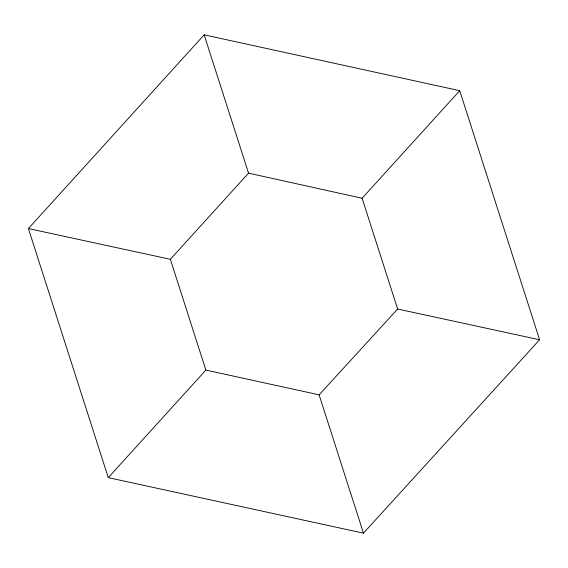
<?xml version="1.0" encoding="UTF-8"?>
<svg xmlns="http://www.w3.org/2000/svg" width="568" height="568" viewBox="0 0 568 568"><rect width="100%" height="100%" fill="white"/><g stroke="black" fill="none" stroke-linecap="round" stroke-linejoin="round"><path stroke-width="0.85" d="M28.4 228.563L204.175 34.84L459.725 90.681L539.6 339.77L363.47 533.16L108.275 477.645L28.4 228.563L170.357 259.306L205.886 370.08L319.117 394.845L397.643 309.02L539.6 339.77M170.357 259.306L248.535 173.155L204.175 34.84M108.275 477.645L205.886 370.08M397.643 309.02L362.114 198.246L459.725 90.681M248.535 173.155L362.114 198.246M319.117 394.845L363.47 533.16"/></g></svg>
